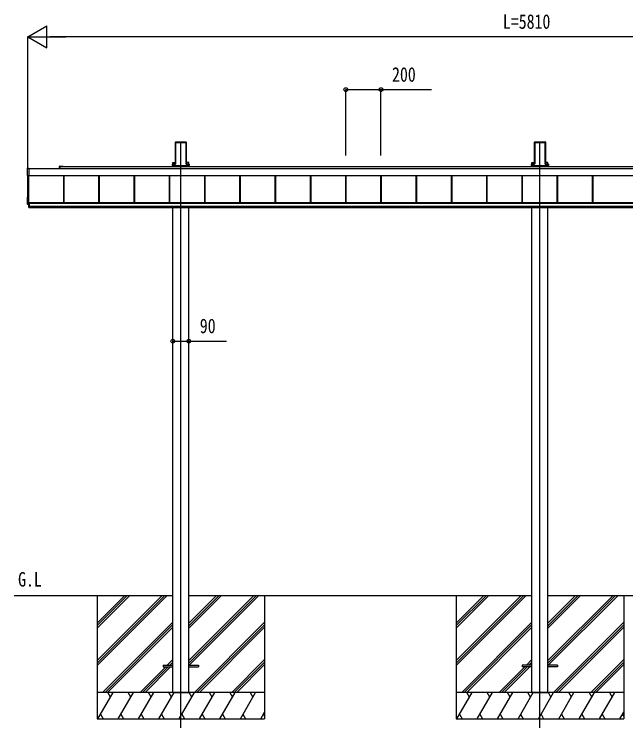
# Model space of a CAD drawing. Units: millimetres, scale not verified. Extents: x -10512 to 10512, y -7425 to 7425.
# Drawn here: x -3339 to 129, y -4262 to -218 of the extents above; entities that cross this region are included whole.
import ezdxf
from ezdxf.enums import TextEntityAlignment as Align

# ---------------------------------------------------------------- set-up
doc = ezdxf.new("R2010")
doc.units = ezdxf.units.MM
doc.header["$LTSCALE"] = 30
for name, color, linetype in [('0-2_USER1', 3, 'Continuous'), ('0-3_YKK_12', 2, 'Continuous'), ('0-5_YKK_A1', 4, 'Continuous'), ('0-6_YKK_D', 6, 'Continuous')]:
    doc.layers.add(name, color=color, linetype=linetype)
doc.styles.add('ＭＳ ゴシック', font='')
doc.styles.get('ＭＳ ゴシック').set_extended_font_data('MS Gothic')

msp = doc.modelspace()

# ---------------------------------------------------------------- linework, layer by layer
at = {"layer": '0-3_YKK_12'}
for p, q in [((-2394.45, -4262.5), (-2394.45, -942.47)), ((-357.45, -4262.5), (-357.45, -942.47))]:
    msp.add_line(p, q, dxfattribs=at)
at = {"layer": '0-5_YKK_A1'}
for p, q in [((-2425.7, -947.82), (-2425.7, -1064.49)), ((-2425.34, -941.97), (-2425.69, -947.46)), ((-2424.9, -942.43), (-2425.34, -941.97)), ((-2424.84, -941.5), (-2422.8, -941.5)), ((-2424.84, -941.5), (-2424.4, -941.96)), ((-2424.82, -1058.44), (-2424.82, -943.31)), ((-2424.32, -942.99), (-2424.32, -1058.12)), ((-2422.49, -941.83), (-2422.8, -941.5)), ((-2422.49, -941.83), (-2366.41, -941.83)), ((-2421.95, -944.97), (-2366.95, -944.97)), ((-2421.95, -1066.32), (-2421.95, -944.97)), ((-2366.41, -941.83), (-2366.1, -941.5)), ((-2366.1, -941.5), (-2364.06, -941.5)), ((-2364.58, -1058.12), (-2364.58, -942.99)), ((-2364.5, -941.96), (-2364.06, -941.5)), ((-2364.08, -943.31), (-2364.08, -1058.44)), ((-2363.56, -941.97), (-2364, -942.43)), ((-2363.56, -941.97), (-2363.21, -947.46)), ((-2363.2, -947.82), (-2363.2, -1064.49)), ((-388.7, -947.82), (-388.7, -1064.49)), ((-388.34, -941.97), (-388.69, -947.46)), ((-387.9, -942.43), (-388.34, -941.97)), ((-387.84, -941.5), (-385.8, -941.5)), ((-387.84, -941.5), (-387.4, -941.96)), ((-387.82, -1058.44), (-387.82, -943.31)), ((-387.32, -942.99), (-387.32, -1058.12)), ((-385.49, -941.83), (-385.8, -941.5)), ((-385.49, -941.83), (-329.41, -941.83)), ((-384.95, -944.97), (-329.95, -944.97)), ((-384.95, -1066.32), (-384.95, -944.97)), ((-329.41, -941.83), (-329.1, -941.5)), ((-329.1, -941.5), (-327.06, -941.5)), ((-327.58, -1058.12), (-327.58, -942.99)), ((-327.5, -941.96), (-327.06, -941.5)), ((-327.08, -943.31), (-327.08, -1058.44)), ((-326.56, -941.97), (-327, -942.43)), ((-326.56, -941.97), (-326.21, -947.46)), ((-326.2, -947.82), (-326.2, -1064.49)), ((-3263.95, -1131.83), (-3263.95, -1090.8)), ((-3255.95, -1091.38), (2541.05, -1091.38)), ((-3082.95, -1091.38), (-3082.95, -1081.41)), ((-3080.45, -1078.91), (-3072.91, -1078.91)), ((-3080.45, -1081.41), (2351.8, -1081.41)), ((-3080.45, -1081.71), (-3080.45, -1091.38)), ((-3066.7, -1081.41), (-3080.15, -1081.41)), ((-3071.99, -1078.91), (-3066.7, -1078.91)), ((-2442.32, -1075.24), (-2442.32, -1075.74)), ((-2442.32, -1075.74), (-2441.86, -1075.74)), ((-2441.86, -1075.24), (-2441.86, -1068.36)), ((-2439.86, -1075.24), (-2441.86, -1075.24)), ((-2439.86, -1075.74), (-2441.86, -1075.74)), ((-2441.85, -1075.24), (-2441.85, -1075.74)), ((-2441.82, -1067.39), (-2426.81, -1067.39)), ((-2439.86, -1068.44), (-2439.86, -1075.24)), ((-2426.28, -1068.44), (-2439.86, -1068.44)), ((-2439.86, -1075.24), (-2349.04, -1075.24)), ((-2439.86, -1075.24), (-2439.86, -1075.74)), ((-2439.86, -1075.74), (-2349.04, -1075.74)), ((-2439.65, -1058.06), (-2425.7, -1058.06)), ((-2439.65, -1067.39), (-2439.65, -1058.06)), ((-2439.65, -1081.41), (-2439.65, -1075.74)), ((-2439.45, -1075.74), (-2439.45, -1081.41)), ((-2438.45, -1075.4), (-2350.45, -1075.4)), ((-2425.71, -1064.84), (-2425.81, -1066.46)), ((-2425.29, -1067.01), (-2424.91, -1060.91)), ((-2424.41, -1060.94), (-2424.79, -1067.04)), ((-2364.11, -1067.04), (-2364.49, -1060.94)), ((-2363.99, -1060.91), (-2363.61, -1067.01)), ((-2349.25, -1058.06), (-2363.2, -1058.06)), ((-2363.19, -1064.84), (-2363.09, -1066.46)), ((-2362.62, -1067.94), (-2349.04, -1067.94)), ((-2349.04, -1068.44), (-2362.62, -1068.44)), ((-2362.09, -1067.39), (-2347.08, -1067.39)), ((-2349.45, -1075.74), (-2349.45, -1081.41)), ((-2349.25, -1067.39), (-2349.25, -1058.06)), ((-2349.25, -1081.41), (-2349.25, -1075.74)), ((-2349.04, -1067.94), (-2349.04, -1068.44)), ((-2349.04, -1075.24), (-2349.04, -1068.44)), ((-2347.05, -1075.24), (-2349.04, -1075.24)), ((-2349.04, -1075.24), (-2349.04, -1075.74)), ((-2347.05, -1075.74), (-2349.04, -1075.74)), ((-2347.05, -1068.36), (-2347.05, -1075.24)), ((-2346.58, -1075.74), (-2347.05, -1075.74)), ((-2347.04, -1075.24), (-2347.04, -1075.74)), ((-2346.58, -1075.24), (-2346.58, -1075.74)), ((-405.32, -1075.24), (-405.32, -1075.74)), ((-405.32, -1075.74), (-404.86, -1075.74)), ((-404.86, -1075.24), (-404.86, -1068.36)), ((-402.86, -1075.24), (-404.86, -1075.24)), ((-402.86, -1075.74), (-404.86, -1075.74)), ((-404.85, -1075.24), (-404.85, -1075.74)), ((-404.82, -1067.39), (-389.81, -1067.39)), ((-402.86, -1068.44), (-402.86, -1075.24)), ((-389.28, -1068.44), (-402.86, -1068.44)), ((-402.86, -1075.24), (-312.04, -1075.24)), ((-402.86, -1075.24), (-402.86, -1075.74)), ((-402.86, -1075.74), (-312.04, -1075.74)), ((-402.65, -1058.06), (-388.7, -1058.06)), ((-402.65, -1067.39), (-402.65, -1058.06)), ((-402.65, -1081.41), (-402.65, -1075.74)), ((-402.45, -1075.74), (-402.45, -1081.41)), ((-401.45, -1075.4), (-313.45, -1075.4)), ((-388.71, -1064.84), (-388.81, -1066.46)), ((-388.29, -1067.01), (-387.91, -1060.91)), ((-387.41, -1060.94), (-387.79, -1067.04)), ((-327.11, -1067.04), (-327.49, -1060.94)), ((-326.99, -1060.91), (-326.61, -1067.01)), ((-312.25, -1058.06), (-326.2, -1058.06)), ((-326.19, -1064.84), (-326.09, -1066.46)), ((-325.62, -1067.94), (-312.04, -1067.94)), ((-312.04, -1068.44), (-325.62, -1068.44)), ((-325.09, -1067.39), (-310.08, -1067.39)), ((-312.45, -1075.74), (-312.45, -1081.41)), ((-312.25, -1067.39), (-312.25, -1058.06)), ((-312.25, -1081.41), (-312.25, -1075.74)), ((-312.04, -1067.94), (-312.04, -1068.44)), ((-312.04, -1075.24), (-312.04, -1068.44)), ((-310.05, -1075.24), (-312.04, -1075.24)), ((-312.04, -1075.24), (-312.04, -1075.74)), ((-310.05, -1075.74), (-312.04, -1075.74)), ((-310.05, -1068.36), (-310.05, -1075.24)), ((-309.58, -1075.74), (-310.05, -1075.74)), ((-310.04, -1075.24), (-310.04, -1075.74)), ((-309.58, -1075.24), (-309.58, -1075.74)), ((-3255.95, -1131.33), (2541.05, -1131.33)), ((-3255.95, -1131.57), (2541.05, -1131.57)), ((-3058.95, -1285.2), (-3058.95, -1131.57)), ((-3058.55, -1285.2), (-3058.55, -1131.57)), ((-3055.95, -1285.2), (-3055.95, -1131.57)), ((-2858.95, -1285.2), (-2858.95, -1131.57)), ((-2856.35, -1285.2), (-2856.35, -1131.57)), ((-2855.95, -1285.2), (-2855.95, -1131.57)), ((-2658.95, -1285.2), (-2658.95, -1131.57)), ((-2656.35, -1285.2), (-2656.35, -1131.57)), ((-2655.95, -1285.2), (-2655.95, -1131.57)), ((-2458.95, -1285.2), (-2458.95, -1131.57)), ((-2456.35, -1285.2), (-2456.35, -1131.57)), ((-2455.95, -1285.2), (-2455.95, -1131.57)), ((-2258.95, -1285.2), (-2258.95, -1131.57)), ((-2256.35, -1285.2), (-2256.35, -1131.57)), ((-2255.95, -1285.2), (-2255.95, -1131.57)), ((-2058.95, -1285.2), (-2058.95, -1131.57)), ((-2056.35, -1285.2), (-2056.35, -1131.57)), ((-2055.95, -1285.2), (-2055.95, -1131.57)), ((-1858.95, -1285.2), (-1858.95, -1131.57)), ((-1856.35, -1285.2), (-1856.35, -1131.57)), ((-1855.95, -1285.2), (-1855.95, -1131.57)), ((-1658.95, -1285.2), (-1658.95, -1131.57)), ((-1656.35, -1285.2), (-1656.35, -1131.57)), ((-1655.95, -1285.2), (-1655.95, -1131.57)), ((-1458.95, -1285.2), (-1458.95, -1131.57)), ((-1456.35, -1285.2), (-1456.35, -1131.57)), ((-1455.95, -1285.2), (-1455.95, -1131.57)), ((-1258.95, -1285.2), (-1258.95, -1131.57)), ((-1256.35, -1285.2), (-1256.35, -1131.57)), ((-1255.95, -1285.2), (-1255.95, -1131.57)), ((-1058.95, -1285.2), (-1058.95, -1131.57)), ((-1056.35, -1285.2), (-1056.35, -1131.57)), ((-1055.95, -1285.2), (-1055.95, -1131.57)), ((-858.95, -1285.2), (-858.95, -1131.57)), ((-856.35, -1285.2), (-856.35, -1131.57)), ((-855.95, -1285.2), (-855.95, -1131.57)), ((-658.95, -1285.2), (-658.95, -1131.57)), ((-656.35, -1285.2), (-656.35, -1131.57)), ((-655.95, -1285.2), (-655.95, -1131.57)), ((-458.95, -1285.2), (-458.95, -1131.57)), ((-456.35, -1285.2), (-456.35, -1131.57)), ((-455.95, -1285.2), (-455.95, -1131.57)), ((-258.95, -1285.2), (-258.95, -1131.57)), ((-256.35, -1285.2), (-256.35, -1131.57)), ((-255.95, -1285.2), (-255.95, -1131.57)), ((-58.95, -1285.2), (-58.95, -1131.57)), ((-58.95, -1285.2), (-58.95, -1131.57)), ((-56.35, -1285.2), (-56.35, -1131.57)), ((-56.35, -1285.2), (-56.35, -1131.57)), ((-55.95, -1285.2), (-55.95, -1131.57)), ((-3255.95, -1133.1), (-3263.48, -1132.64)), ((-3262.45, -1294.44), (-3262.45, -1132.7)), ((-3257.45, -1312.47), (-3257.45, -1133.01)), ((-3255.95, -1132.6), (-3255.95, -1133.1)), ((-3263.95, -1294.82), (-3263.95, -1253.79)), ((-3263.48, -1253.3), (-3262.45, -1253.23)), ((-3257.45, -1284.94), (-3253.95, -1284.94)), ((-3253.95, -1285.2), (2539.05, -1285.2)), ((-3253.95, -1287.21), (2539.05, -1287.21)), ((-3253.95, -1289.01), (2539.05, -1289.01)), ((-3253.95, -1289.01), (2539.05, -1289.01)), ((-3257.45, -1295.99), (-3263.48, -1295.63)), ((-3262.45, -1294.44), (-3257.45, -1294.44)), ((-3253.95, -1307.38), (-3257.45, -1307.38)), ((-3257.45, -1314), (-3253.95, -1314)), ((-3253.95, -1305.98), (2539.05, -1305.98)), ((-3253.95, -1312.47), (2539.05, -1312.47)), ((-2439.65, -4062.5), (-2439.65, -1312.47)), ((-2349.25, -4062.5), (-2349.25, -1312.47)), ((-402.65, -4062.5), (-402.65, -1312.47)), ((-312.25, -4062.5), (-312.25, -1312.47)), ((-3339.22, -3512.5), (-2439.65, -3512.5)), ((-2869.31, -3512.5), (-2869.31, -4212.5)), ((-2869.31, -3881.68), (-2500.13, -3512.5)), ((-2869.31, -3895.82), (-2485.99, -3512.5)), ((-2869.31, -3909.96), (-2471.84, -3512.5)), ((-2869.31, -3697.83), (-2683.98, -3512.5)), ((-2869.31, -3683.69), (-2698.12, -3512.5)), ((-2869.31, -3669.55), (-2712.26, -3512.5)), ((-2349.25, -3512.5), (-402.65, -3512.5)), ((-2349.11, -3881.98), (-1979.63, -3512.5)), ((-2349.11, -3896.12), (-1965.49, -3512.5)), ((-2349.11, -3698.13), (-2163.48, -3512.5)), ((-2349.11, -3683.99), (-2177.62, -3512.5)), ((-2349.11, -3669.85), (-2191.76, -3512.5)), ((-2346.85, -3908), (-1951.34, -3512.5)), ((-1919.31, -3512.5), (-1919.31, -4212.5)), ((-832.45, -3512.5), (-832.45, -4212.5)), ((-832.45, -3881.68), (-463.27, -3512.5)), ((-832.45, -3895.82), (-449.13, -3512.5)), ((-832.45, -3909.96), (-434.99, -3512.5)), ((-832.45, -3697.83), (-647.12, -3512.5)), ((-832.45, -3683.69), (-661.26, -3512.5)), ((-832.45, -3669.55), (-675.4, -3512.5)), ((-312.25, -3512.5), (1634.35, -3512.5)), ((-312.25, -3881.98), (57.23, -3512.5)), ((-312.25, -3896.12), (71.37, -3512.5)), ((-312.25, -3698.13), (-126.62, -3512.5)), ((-312.25, -3683.99), (-140.76, -3512.5)), ((-312.25, -3669.85), (-154.9, -3512.5)), ((-309.99, -3908), (85.51, -3512.5)), ((117.55, -3512.5), (117.55, -4212.5)), ((-2838, -4062.5), (-2439.51, -3664.01)), ((-2823.86, -4062.5), (-2439.51, -3678.15)), ((-2317.5, -4062.5), (-1919.31, -3664.31)), ((-2303.36, -4062.5), (-1919.31, -3678.45)), ((-801.14, -4062.5), (-402.65, -3664.01)), ((-787, -4062.5), (-402.65, -3678.15)), ((-280.64, -4062.5), (117.55, -3664.31)), ((-266.5, -4062.5), (117.55, -3678.45)), ((-2809.71, -4062.5), (-2439.51, -3692.3)), ((-2289.21, -4062.5), (-1919.31, -3692.6)), ((-772.86, -4062.5), (-402.65, -3692.3)), ((-252.36, -4062.5), (117.55, -3692.6)), ((-2471.37, -3908), (-2439.51, -3876.14)), ((-2105.37, -4062.5), (-1919.31, -3876.44)), ((-434.51, -3908), (-402.65, -3876.14)), ((-68.51, -4062.5), (117.55, -3876.44)), ((-2625.87, -4062.5), (-2480.37, -3917)), ((-2611.72, -4062.5), (-2466.22, -3917)), ((-2597.58, -4062.5), (-2452.08, -3917)), ((-2494.51, -3908), (-2494.51, -3917)), ((-2494.51, -3908), (-2439.51, -3908)), ((-2494.51, -3917), (-2439.51, -3917)), ((-2457.22, -3908), (-2439.51, -3890.28)), ((-2443.08, -3908), (-2439.51, -3904.43)), ((-2349.51, -3908), (-2294.51, -3908)), ((-2349.51, -3917), (-2294.51, -3917)), ((-2294.51, -3908), (-2294.51, -3917)), ((-2091.22, -4062.5), (-1919.31, -3890.58)), ((-2077.08, -4062.5), (-1919.31, -3904.73)), ((-589.01, -4062.5), (-443.51, -3917)), ((-574.87, -4062.5), (-429.37, -3917)), ((-560.72, -4062.5), (-415.22, -3917)), ((-457.65, -3908), (-457.65, -3917)), ((-402.65, -3908), (-457.65, -3908)), ((-402.65, -3917), (-457.65, -3917)), ((-420.37, -3908), (-402.65, -3890.28)), ((-406.22, -3908), (-402.65, -3904.43)), ((-257.65, -3908), (-312.65, -3908)), ((-257.65, -3917), (-312.65, -3917)), ((-257.65, -3908), (-257.65, -3917)), ((-54.37, -4062.5), (117.55, -3890.58)), ((-40.22, -4062.5), (117.55, -3904.73)), ((-1919.31, -4062.5), (-2869.31, -4062.5)), ((-2865.03, -4212.5), (-2778.43, -4062.5)), ((-2793.43, -4088.48), (-2808.43, -4062.5)), ((-2749.56, -4212.5), (-2662.96, -4062.5)), ((-2677.96, -4088.48), (-2692.96, -4062.5)), ((-2634.09, -4212.5), (-2547.49, -4062.5)), ((-2562.49, -4088.48), (-2577.49, -4062.5)), ((-2518.62, -4212.5), (-2432.02, -4062.5)), ((-2447.02, -4088.48), (-2462.02, -4062.5)), ((-2439.65, -4062.5), (-2349.25, -4062.5)), ((-2403.15, -4212.5), (-2316.55, -4062.5)), ((-2331.55, -4088.48), (-2346.55, -4062.5)), ((-2287.68, -4212.5), (-2201.08, -4062.5)), ((-2216.08, -4088.48), (-2231.08, -4062.5)), ((-2172.21, -4212.5), (-2085.61, -4062.5)), ((-2115.61, -4062.5), (-2100.61, -4088.48)), ((-2056.74, -4212.5), (-1970.14, -4062.5)), ((-2000.14, -4062.5), (-1985.14, -4088.48)), ((117.55, -4062.5), (-832.45, -4062.5)), ((-828.17, -4212.5), (-741.57, -4062.5)), ((-756.57, -4088.48), (-771.57, -4062.5)), ((-712.7, -4212.5), (-626.1, -4062.5)), ((-641.1, -4088.48), (-656.1, -4062.5)), ((-597.23, -4212.5), (-510.63, -4062.5)), ((-525.63, -4088.48), (-540.63, -4062.5)), ((-481.76, -4212.5), (-395.16, -4062.5)), ((-410.16, -4088.48), (-425.16, -4062.5)), ((-402.65, -4062.5), (-312.25, -4062.5)), ((-366.29, -4212.5), (-279.69, -4062.5)), ((-294.69, -4088.48), (-309.69, -4062.5)), ((-250.82, -4212.5), (-164.22, -4062.5)), ((-179.22, -4088.48), (-194.22, -4062.5)), ((-135.35, -4212.5), (-48.75, -4062.5)), ((-78.75, -4062.5), (-63.75, -4088.48)), ((-19.88, -4212.5), (66.72, -4062.5)), ((36.72, -4062.5), (51.72, -4088.48)), ((-2850.03, -4186.52), (-2835.04, -4212.5)), ((-2734.56, -4186.52), (-2719.56, -4212.5)), ((-2619.09, -4186.52), (-2604.09, -4212.5)), ((-2503.62, -4186.52), (-2488.62, -4212.5)), ((-2388.15, -4186.52), (-2373.15, -4212.5)), ((-2272.68, -4186.52), (-2257.68, -4212.5)), ((-2157.21, -4186.52), (-2142.21, -4212.5)), ((-2041.74, -4186.52), (-2026.74, -4212.5)), ((-1941.27, -4212.5), (-1919.31, -4174.46)), ((-1926.27, -4186.52), (-1919.31, -4198.58)), ((-813.18, -4186.52), (-798.18, -4212.5)), ((-697.71, -4186.52), (-682.71, -4212.5)), ((-582.24, -4186.52), (-567.24, -4212.5)), ((-466.76, -4186.52), (-451.76, -4212.5)), ((-351.29, -4186.52), (-336.3, -4212.5)), ((-235.82, -4186.52), (-220.83, -4212.5)), ((-120.35, -4186.52), (-105.36, -4212.5)), ((-4.89, -4186.52), (10.11, -4212.5)), ((95.59, -4212.5), (117.55, -4174.46)), ((110.58, -4186.52), (117.55, -4198.58)), ((-2869.31, -4212.5), (-1919.31, -4212.5)), ((-832.45, -4212.5), (117.55, -4212.5))]:
    msp.add_line(p, q, dxfattribs=at)
for points in [[(-3263.48, -1090.31), (-3255.95, -1089.85), (-3255.95, -1090.35), (-3255.95, -1132.6)], [(-2442.32, -1067.89), (-2442.32, -1075.24), (-2441.86, -1075.24)], [(-2439.86, -1068.44), (-2439.86, -1067.94), (-2426.28, -1067.94)], [(-2346.58, -1067.89), (-2346.58, -1075.24), (-2347.05, -1075.24)], [(-405.32, -1067.89), (-405.32, -1075.24), (-404.86, -1075.24)], [(-402.86, -1068.44), (-402.86, -1067.94), (-389.28, -1067.94)], [(-309.58, -1067.89), (-309.58, -1075.24), (-310.05, -1075.24)], [(-3257.45, -1284.94), (-3257.45, -1307.38), (-3257.45, -1314)], [(-3254.45, -1284.94), (-3254.45, -1307.38), (-3254.45, -1314)], [(-3253.95, -1284.94), (-3253.95, -1307.38), (-3253.95, -1314)]]:
    msp.add_lwpolyline(points, dxfattribs=at)
for centre, radius, start, end in [((-3263.45, -1090.8), 0.497, 93.16944, 179.94772), ((-3080.45, -1081.41), 2.5, 90, 180), ((-3080.15, -1081.71), 0.3, 90, 180), ((-3072.91, -1079.11), 0.2, 23.57818, 90), ((-3072.45, -1078.91), 0.3, 203.57818, 336.42182), ((-3071.99, -1079.11), 0.2, 90, 156.42182), ((-3066.7, -1080.16), 1.25, 270, 90), ((-2441.35, -1068.36), 0.501, 90.24971, 179.75029), ((-2347.55, -1068.36), 0.501, 0.24971, 89.75029), ((-404.35, -1068.36), 0.501, 90.24971, 179.75029), ((-310.55, -1068.36), 0.501, 0.24971, 89.75029), ((-3263.08, -1131.86), 0.873, 177.74142, 242.53793), ((-3263.45, -1253.79), 0.497, 93.16944, 179.94772), ((-3263.08, -1294.85), 0.873, 177.74142, 242.53793)]:
    msp.add_arc(centre, radius, start, end, dxfattribs=at)
for centre, major_axis, ratio, start_param, end_param in [((-2425.66, -947.46), (0.031, 0.5), 0.061627, 1.5746234, 2.3600215), ((-2424.84, -942), (0.346, -0.364), 0.996462, 2.3838095, 3.8892836), ((-2425.13, -945.47), (0.22, 3.04), 0.070684, 5.5043854, 6.2286971), ((-2424.63, -945.5), (0.22, 3.54), 0.060877, 5.5025319, 6.2268436), ((-2364.27, -945.5), (-0.22, 3.54), 0.060877, 0.0563417, 0.7806534), ((-2363.77, -945.47), (-0.22, 3.04), 0.070684, 0.0544883, 0.7787999), ((-2364.06, -942), (-0.346, -0.364), 0.996462, 2.3939017, 3.8993758), ((-2363.24, -947.46), (-0.031, 0.5), 0.061627, 3.9231638, 4.7085619), ((-388.66, -947.46), (0.031, 0.5), 0.061627, 1.5746234, 2.3600215), ((-387.84, -942), (0.346, -0.364), 0.996462, 2.3838095, 3.8892836), ((-388.13, -945.47), (0.22, 3.04), 0.070684, 5.5043854, 6.2286971), ((-387.63, -945.5), (0.22, 3.54), 0.060877, 5.5025319, 6.2268436), ((-327.27, -945.5), (-0.22, 3.54), 0.060877, 0.0563417, 0.7806534), ((-326.77, -945.47), (-0.22, 3.04), 0.070684, 0.0544883, 0.7787999), ((-327.06, -942), (-0.346, -0.364), 0.996462, 2.3939017, 3.8993758), ((-326.24, -947.46), (-0.031, 0.5), 0.061627, 3.9231638, 4.7085619), ((-2441.82, -1067.89), (0.355, -0.355), 0.99628, 2.358058, 3.9251274), ((-2439.86, -1068.35), (2, 0), 0.045872, 3.2026792, 4.712389), ((-2439.86, -1067.85), (1.5, 0), 0.061163, 3.2026792, 4.712389), ((-2426.81, -1066.39), (0.691, -0.728), 0.996462, 5.5254021, 7.0308762), ((-2426.29, -1066.94), (-0.693, 0.73), 0.992955, 2.3838095, 3.8892836), ((-2426.29, -1066.94), (1.04, -1.09), 0.996462, 5.5254021, 7.0308762), ((-2425.74, -1064.84), (0.031, 0.5), 0.061627, 4.716216, 5.5016142), ((-2425.13, -1060.91), (0.22, 3.5), 0.061627, 4.716216, 5.5016142), ((-2424.63, -1060.94), (0.22, 4), 0.053972, 4.7153191, 5.5007173), ((-2364.27, -1060.94), (-0.22, 4), 0.053972, 0.782468, 1.5678662), ((-2362.61, -1066.94), (-1.04, -1.09), 0.996462, 5.5354944, 7.0409685), ((-2363.77, -1060.91), (-0.22, 3.5), 0.061627, 0.7815711, 1.5669693), ((-2362.61, -1066.94), (0.693, 0.73), 0.992955, 2.3939017, 3.8993758), ((-2363.16, -1064.84), (-0.031, 0.5), 0.061627, 0.7815711, 1.5669693), ((-2362.09, -1066.39), (-0.691, -0.728), 0.996462, 5.5354944, 7.0409685), ((-2349.04, -1067.85), (1.5, 0), 0.061163, 4.712389, 6.2220988), ((-2349.04, -1068.35), (2, 0), 0.045872, 4.712389, 6.2220988), ((-2347.08, -1067.89), (-0.355, -0.355), 0.99628, 2.358058, 3.9251274), ((-404.82, -1067.89), (0.355, -0.355), 0.99628, 2.358058, 3.9251274), ((-402.86, -1068.35), (2, 0), 0.045872, 3.2026792, 4.712389), ((-402.86, -1067.85), (1.5, 0), 0.061163, 3.2026792, 4.712389), ((-389.81, -1066.39), (0.691, -0.728), 0.996462, 5.5254021, 7.0308762), ((-389.29, -1066.94), (-0.693, 0.73), 0.992955, 2.3838095, 3.8892836), ((-389.29, -1066.94), (1.04, -1.09), 0.996462, 5.5254021, 7.0308762), ((-388.74, -1064.84), (0.031, 0.5), 0.061627, 4.716216, 5.5016142), ((-388.13, -1060.91), (0.22, 3.5), 0.061627, 4.716216, 5.5016142), ((-387.63, -1060.94), (0.22, 4), 0.053972, 4.7153191, 5.5007173), ((-327.27, -1060.94), (-0.22, 4), 0.053972, 0.782468, 1.5678662), ((-325.61, -1066.94), (-1.04, -1.09), 0.996462, 5.5354944, 7.0409685), ((-326.77, -1060.91), (-0.22, 3.5), 0.061627, 0.7815711, 1.5669693), ((-325.61, -1066.94), (0.693, 0.73), 0.992955, 2.3939017, 3.8993758), ((-326.16, -1064.84), (-0.031, 0.5), 0.061627, 0.7815711, 1.5669693), ((-325.09, -1066.39), (-0.691, -0.728), 0.996462, 5.5354944, 7.0409685), ((-312.04, -1067.85), (1.5, 0), 0.061163, 4.712389, 6.2220988), ((-312.04, -1068.35), (2, 0), 0.045872, 4.712389, 6.2220988), ((-310.08, -1067.89), (-0.355, -0.355), 0.99628, 2.358058, 3.9251274)]:
    msp.add_ellipse(centre, major_axis=major_axis, ratio=ratio, start_param=start_param, end_param=end_param, dxfattribs=at)
at = {"layer": '0-6_YKK_D'}
for p, q in [((-3262.45, -344.97), (-3154.2, -282.47)), ((-3154.2, -407.47), (-3154.2, -282.47)), ((-3262.45, -1090.41), (-3262.45, -343.97)), ((-3262.45, -344.97), (-3154.2, -407.47)), ((-3262.45, -344.97), (-3045.94, -344.97)), ((2422.55, -344.97), (-3137.45, -344.97)), ((-1458.95, -1018.93), (-1458.95, -643.97)), ((-1258.95, -1018.93), (-1258.95, -643.97))]:
    msp.add_line(p, q, dxfattribs=at)
for points in [[(-1458.95, -644.97), (-1258.95, -644.97), (-972.45, -644.97)], [(-2439.65, -2070.43), (-2349.25, -2070.43), (-2134.75, -2070.43)]]:
    msp.add_lwpolyline(points, dxfattribs=at)
for centre in [(-1458.95, -644.97), (-1258.95, -644.97), (-2439.65, -2070.43), (-2349.25, -2070.43)]:
    msp.add_circle(centre, 10.62, dxfattribs=at)

# ---------------------------------------------------------------- texts
at = {"layer": '0-2_USER1', "style": 'ＭＳ ゴシック', "width": 0.8}
msp.add_text('G.L', height=82.48, dxfattribs=at).set_placement((-3317.74, -3487.19), align=Align.BOTTOM_LEFT)
at = {"layer": '0-6_YKK_D', "style": 'ＭＳ ゴシック', "width": 0.8}
for s, p in [('L=5810', (-567.45, -324.97)), ('200', (-1196.45, -624.97)), ('90', (-2286.75, -2050.43))]:
    msp.add_text(s, height=82.48, dxfattribs=at).set_placement(p, align=Align.BOTTOM_LEFT)

doc.saveas('drawing.dxf')
